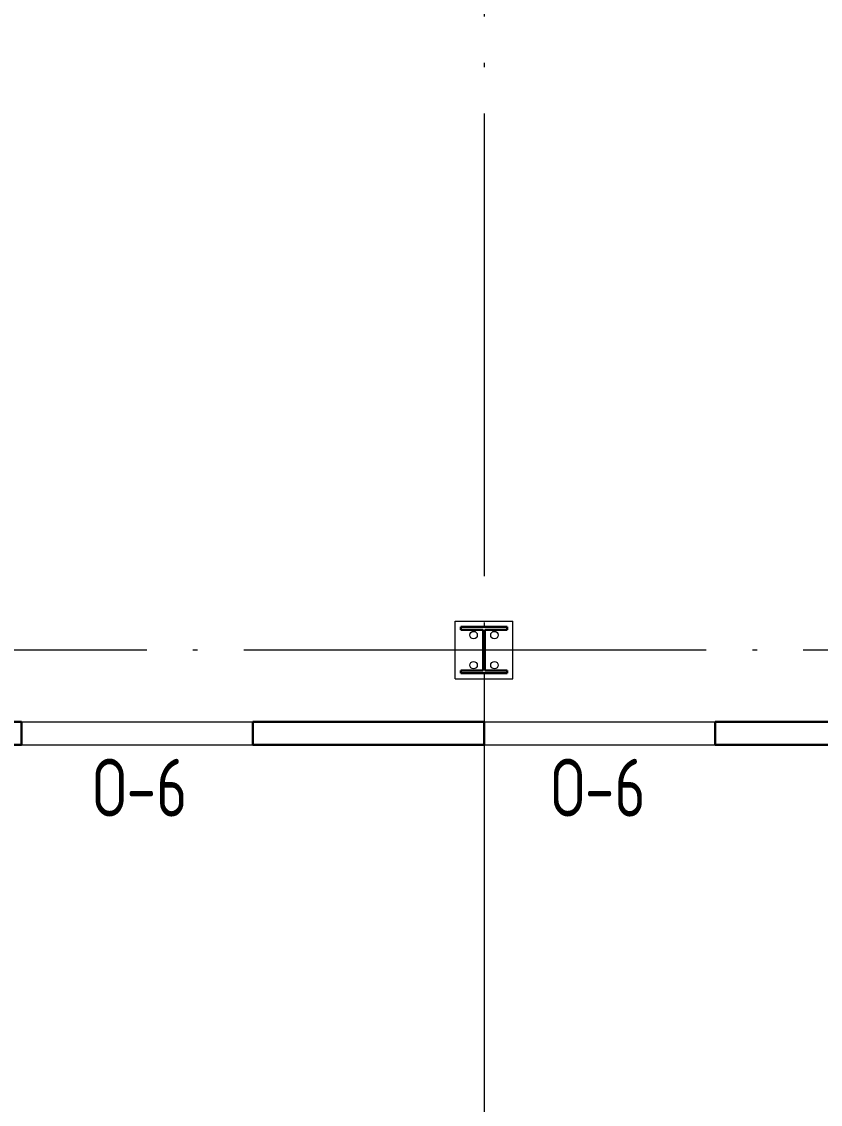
# Model space of a CAD drawing. Extents: x -965262 to 1142518, y -357520 to 71675.
# Drawn here: x -843107 to -839652, y -236316 to -231635 of the extents above; entities that cross this region are included whole.
import ezdxf

# ---------------------------------------------------------------- set-up
doc = ezdxf.new("R2010")
doc.units = 0
doc.header["$LTSCALE"] = 10
doc.linetypes.add('DOTE', pattern=[2.42, 2, -0.2, 0.02, -0.2])
doc.layers.get('0').update_dxf_attribs({"linetype": 'CONTINUOUS', "lineweight": 30})
doc.layers.add('DOTE', color=7, linetype='DOTE', lineweight=9)
doc.styles.get("Standard").update_dxf_attribs({"font": 'isocpeur.ttf', "height": 300})

# ---------------------------------------------------------------- blocks, each defined once
blk = doc.blocks.new('MC2#1')
at = {"lineweight": 15}
for p, q in [((-47725, -10175), (-47475, -10175)), ((-47725, -10425), (-47725, -10175)), ((-47475, -10425), (-47475, -10175)), ((-47725, -10425), (-47475, -10425))]:
    blk.add_line(p, q, dxfattribs=at)
for p, q in [((-47700, -10200), (-47500, -10200)), ((-47700, -10212), (-47700, -10200)), ((-47500, -10212), (-47500, -10200)), ((-47700, -10212), (-47604, -10212)), ((-47604, -10388), (-47604, -10212)), ((-47596, -10388), (-47596, -10212)), ((-47596, -10212), (-47500, -10212)), ((-47700, -10400), (-47700, -10388)), ((-47700, -10388), (-47604, -10388)), ((-47596, -10388), (-47500, -10388)), ((-47500, -10400), (-47500, -10388)), ((-47700, -10400), (-47500, -10400))]:
    blk.add_line(p, q)
for centre, major_axis, start_param, end_param in [((-47645, -10235), (-11.3, -11.3), 0.785398, 7.068583), ((-47555, -10235), (-11.3, -11.3), 0.785398, 7.068583), ((-47645, -10365), (-11.3, 11.3), 2.356194490191857, 8.639379797371443), ((-47555, -10365), (-11.3, 11.3), 2.356194490191857, 8.639379797371443)]:
    blk.add_ellipse(centre, major_axis=major_axis, ratio=1, start_param=start_param, end_param=end_param, dxfattribs=at)

msp = doc.modelspace()

# ---------------------------------------------------------------- linework, layer by layer
at = {"color": 30, "ltscale": 200}
for p, q in [((-843107.4, -234662.1, -1808.5), (-844107.4, -234662.1, -1808.5)), ((-841107.4, -234662.1, -1808.5), (-842107.4, -234662.1, -1808.5)), ((-839407.4, -234662.1), (-840107.4, -234662.1, -1808.5)), ((-843107.4, -234762.1, -1808.5), (-844107.4, -234762.1, -1808.5)), ((-841107.4, -234762.1, -3259.8), (-842107.4, -234762.1, -1808.5)), ((-839407.4, -234762.1), (-840107.4, -234762.1, -5068.3))]:
    msp.add_line(p, q, dxfattribs=at)
at = {"color": 30}
for p, q in [((-843107.4, -234662.1, -1808.5), (-843107.4, -234762.1, 1451.3)), ((-842107.4, -234662.1, -5068.3), (-842107.4, -234762.1, -1808.5)), ((-841107.4, -234662.1, -1808.5), (-841107.4, -234762.1, 1451.3)), ((-840107.4, -234662.1, -8328.1), (-840107.4, -234762.1, -5068.3))]:
    msp.add_line(p, q, dxfattribs=at)
at = {"color": 30, "lineweight": 15}
for p, q in [((-843107.4, -234662.1, -2281.8), (-842107.4, -234662.1, -1808.5)), ((-841107.4, -234662.1, -1808.5), (-840107.4, -234662.1, -1808.5)), ((-843107.4, -234762.1, 977.9), (-842107.4, -234762.1, -1808.5)), ((-841107.4, -234762.1, -3259.8), (-839807.4, -234762.1, 6519.6))]:
    msp.add_line(p, q, dxfattribs=at)
at = {"layer": 'DOTE', "ltscale": 100, "extrusion": (0, -1, 0)}
msp.add_line((-841107.4, -161852.1, -3259.8), (-841107.4, -237887.4, -3259.8), dxfattribs=at)
at = {"layer": 'DOTE', "ltscale": 100}
msp.add_line((-799006.2, -234352.1, -3259.8), (-857462.7, -234352.1, -3259.8), dxfattribs=at)

# ---------------------------------------------------------------- block references
at = {"lineweight": 15}
msp.add_blockref('MC2#1', (-793507.4, -224052.1), dxfattribs=at)

# ---------------------------------------------------------------- texts
at = {"color": 5, "width": 0.75}
for p in [(-842800.2, -235072, 6698.2), (-840817.9, -235072, 6698.2)]:
    msp.add_text('О-6', height=250, dxfattribs=at).set_placement(p)

doc.saveas('drawing.dxf')
